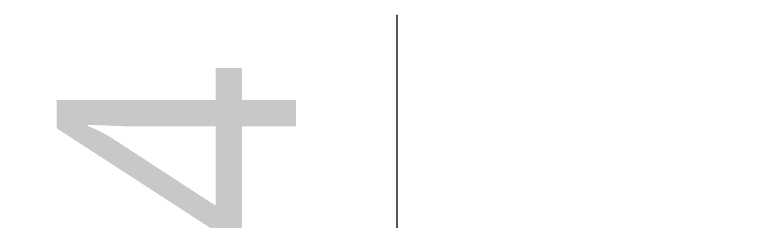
# Model space of a CAD drawing. Extents: x 0 to 1354, y 0 to 992.
# Drawn here: x 259.8 to 322.1, y 301.9 to 319.2 of the extents above; entities that cross this region are included whole.
import ezdxf

# ---------------------------------------------------------------- set-up
doc = ezdxf.new("R2010")
doc.units = 0
doc.header["$LTSCALE"] = 10
doc.header["$MEASUREMENT"] = 0
doc.header["$PDMODE"] = 3
doc.header["$PDSIZE"] = -10
doc.layers.get('0').update_dxf_attribs({"linetype": 'CONTINUOUS'})
doc.layers.get('DEFPOINTS').update_dxf_attribs({"linetype": 'CONTINUOUS'})
doc.styles.add('Daelim Dimension', font='')
doc.styles.get('Daelim Dimension').set_extended_font_data('NanumGothic')
doc.dimstyles.new('DEFAULT', dxfattribs={"dimscale": 2, "dimtxt": 2, "dimasz": 2, "dimexe": 0, "dimexo": 2, "dimgap": 1, "dimtad": 1, "dimdec": 1, "dimzin": 9, "dimdsep": 46, "dimtxsty": 'Daelim Dimension', "dimcen": 0.5, "dimclrd": 252, "dimclre": 252, "dimclrt": 3, "dimadec": 1, "dimazin": 0, "dimtfac": 1, "dimtdec": 1, "dimtix": 1, "dimtmove": 0, "dimatfit": 3, "dimfxl": 1, "dimtolj": 1, "dimtzin": 1, "dimlwd": 9, "dimlwe": 9, "dimarcsym": 0})

# ---------------------------------------------------------------- blocks, each defined once
blk = doc.blocks.new('*D4')
at = {"color": 5, "lineweight": 9, "transparency": 16777216}
for p, q in [((291.8973207784584, 243.0841492215275), (291.8973207784584, 319.2192401677774)), ((318.0736166555203, 243.0841492215275), (291.8973207784584, 243.0841492215275)), ((291.8973207784584, 213.0928762215274), (291.8973207784584, 239.0841492215275)), ((318.0736166555203, 209.0928762215274), (291.8973207784584, 209.0928762215274))]:
    blk.add_line(p, q, dxfattribs=at)
at = {"color": 5, "transparency": 16777216}
for points in [[(291.2306541117918, 239.0841492215275), (292.5639874451251, 239.0841492215275), (291.8973207784584, 243.0841492215275)], [(291.2306541117918, 213.0928762215274), (292.5639874451251, 213.0928762215274), (291.8973207784584, 209.0928762215274)]]:
    blk.add_solid(points, dxfattribs=at)
at = {"layer": 'DEFPOINTS', "color": 0, "transparency": 16777216}
for p in [(322.0736166555203, 243.0841492215275), (291.8973207784584, 209.0928762215274), (322.0736166555203, 209.0928762215274)]:
    blk.add_point(p, dxfattribs=at)
at = {"color": 7, "transparency": 16777216, "insert": (273.9280790044956, 287.6555777929563), "char_height": 20, "attachment_point": 5, "rotation": 90, "style": 'Daelim Dimension'}
blk.add_mtext('\\A1;{\\H1.25x;\\C256;Ø}34', dxfattribs=at)

msp = doc.modelspace()

# ---------------------------------------------------------------- dimensions: what is measured, and where the dimension line sits
at = {"color": 5}
dim = msp.add_linear_dim(base=(291.8973207784584, 209.0928762215274), p1=(322.0736166555203, 243.0841492215275), p2=(322.0736166555203, 209.0928762215274), angle=90, text='{\\H1.25x;\\C256;Ø}<>', dimstyle='DEFAULT', override={"dimtxt": 10, "dimclrd": 5, "dimclre": 5, "dimclrt": 7}, dxfattribs=at)
dim.commit()
dim.dimension.update_dxf_attribs({"geometry": '*D4', "text_midpoint": (291.8973207784584, 287.6555777929563), "dimtype": 160})

doc.saveas('drawing.dxf')
